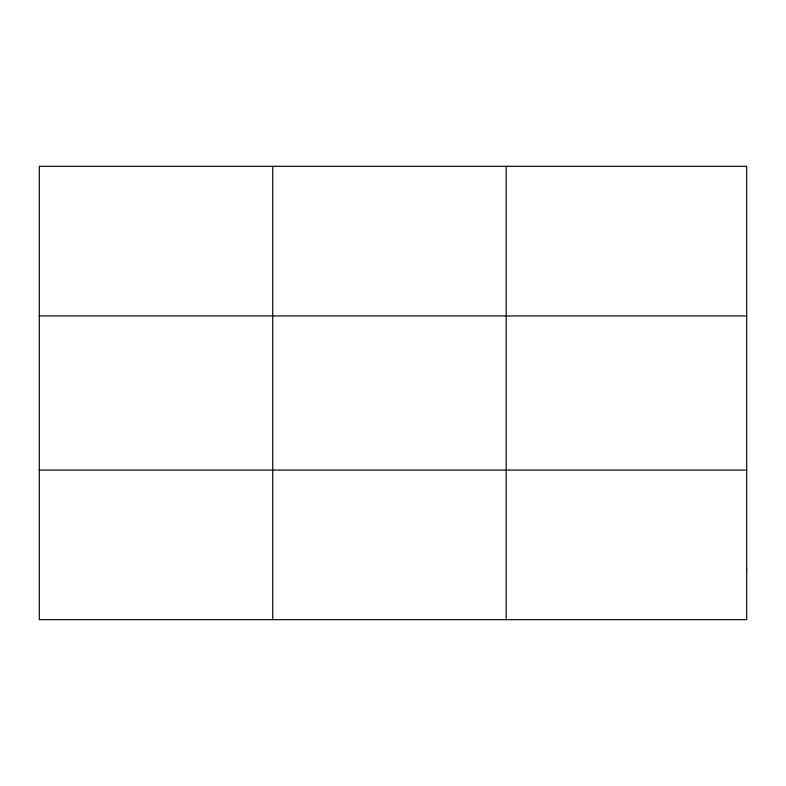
<?xml version="1.0" encoding="UTF-8"?>
<svg xmlns="http://www.w3.org/2000/svg" width="786" height="786" viewBox="0 0 786 786"><rect width="100%" height="100%" fill="white"/><g stroke="black" fill="none" stroke-linecap="round" stroke-linejoin="round"><path stroke-width="1.18" d="M272.742 619.682L272.742 166.318M506.184 619.682L506.184 166.318M39.3 315.933L746.7 315.933M39.3 470.067L746.7 470.067M746.7 569.811L746.7 619.682L39.3 619.682L39.3 166.318L746.7 166.318L746.7 569.811"/></g></svg>
